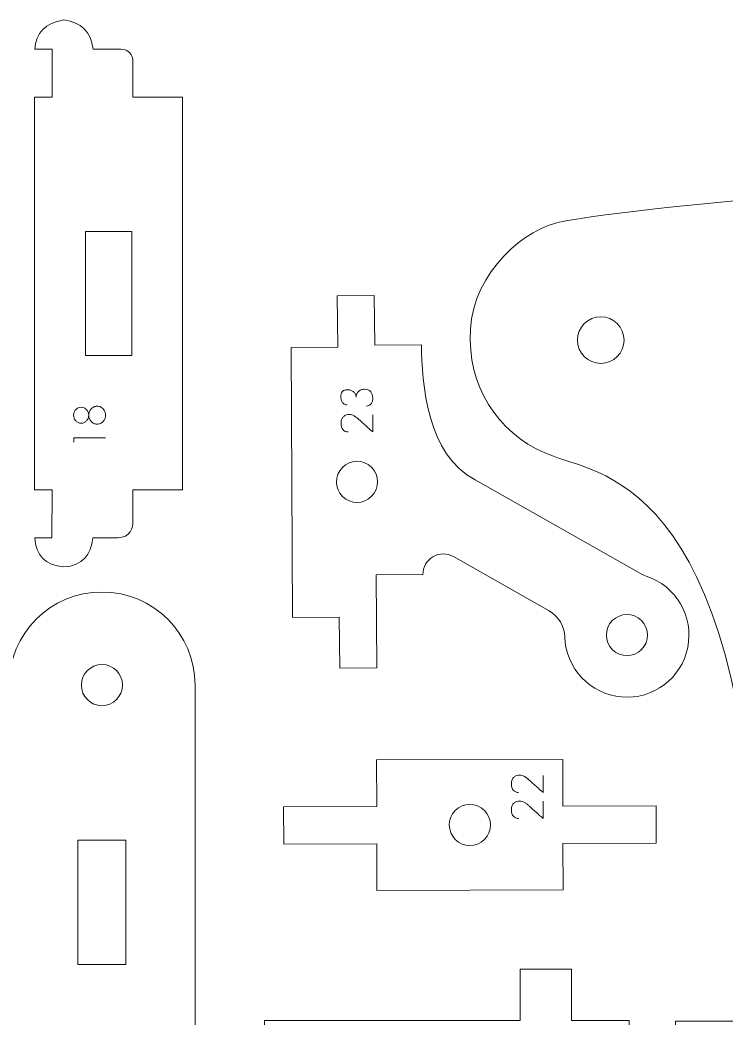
# Model space of a CAD drawing. Header units: millimetres. Extents: x 1 to 3601, y 1 to 1216.
# Drawn here: x 653 to 698.5, y 85.2 to 149.6 of the extents above; entities that cross this region are included whole.
import ezdxf

# ---------------------------------------------------------------- set-up
doc = ezdxf.new("R2010")
doc.units = ezdxf.units.MM
doc.layers.get('0').update_dxf_attribs({"lineweight": 5})
doc.layers.add('MARCATGE', color=1, linetype='Continuous', lineweight=5)
doc.layers.add('TALL 1', color=4, linetype='Continuous', lineweight=5)

msp = doc.modelspace()

# ---------------------------------------------------------------- linework, layer by layer
for points, knots in [([(660.317, 144.581), (660.317, 144.581), (663.522, 144.581), (663.522, 144.581), (663.522, 144.581), (663.522, 144.581), (663.522, 119.281), (663.522, 119.281), (663.522, 119.281), (663.522, 119.281), (660.317, 119.281), (660.317, 119.281), (660.317, 119.281), (660.317, 119.281), (660.317, 117.283), (660.317, 117.283), (660.317, 117.283), (660.343, 116.821), (660.141, 116.204), (659.342, 116.182), (659.342, 116.182), (659.342, 116.182), (657.745, 116.185), (657.745, 116.185), (657.745, 116.185), (657.63, 115.088), (657.081, 114.391), (655.866, 114.306), (655.866, 114.306), (654.653, 114.427), (654.066, 115.084), (653.991, 116.181), (653.991, 116.181), (653.991, 116.181), (655.1, 116.185), (655.1, 116.185), (655.1, 116.185), (655.1, 116.185), (655.111, 119.281), (655.111, 119.281), (655.111, 119.281), (655.111, 119.281), (653.985, 119.281), (653.985, 119.281), (653.985, 119.281), (653.985, 119.281), (653.985, 144.581), (653.985, 144.581), (653.985, 144.581), (653.985, 144.581), (655.111, 144.581), (655.111, 144.581), (655.111, 144.581), (655.111, 144.581), (655.111, 147.681), (655.111, 147.681), (655.111, 147.681), (655.111, 147.681), (653.991, 147.681), (653.991, 147.681), (653.991, 147.681), (654.082, 148.707), (654.644, 149.381), (655.868, 149.556), (655.868, 149.556), (656.997, 149.418), (657.616, 148.787), (657.746, 147.681), (657.746, 147.681), (657.746, 147.681), (659.545, 147.681), (659.545, 147.681), (659.545, 147.681), (660.037, 147.677), (660.343, 147.284), (660.317, 146.891), (660.317, 146.891), (660.317, 146.891), (660.317, 144.581), (660.317, 144.581)], [0, 0, 0, 0, 0.047619, 0.047619, 0.047619, 0.047619, 0.095238, 0.095238, 0.095238, 0.095238, 0.142857, 0.142857, 0.142857, 0.142857, 0.190476, 0.190476, 0.190476, 0.190476, 0.238095, 0.238095, 0.238095, 0.238095, 0.285714, 0.285714, 0.285714, 0.285714, 0.333333, 0.333333, 0.333333, 0.333333, 0.380952, 0.380952, 0.380952, 0.380952, 0.428571, 0.428571, 0.428571, 0.428571, 0.47619, 0.47619, 0.47619, 0.47619, 0.52381, 0.52381, 0.52381, 0.52381, 0.571429, 0.571429, 0.571429, 0.571429, 0.619048, 0.619048, 0.619048, 0.619048, 0.666667, 0.666667, 0.666667, 0.666667, 0.714286, 0.714286, 0.714286, 0.714286, 0.761905, 0.761905, 0.761905, 0.761905, 0.809524, 0.809524, 0.809524, 0.809524, 0.857143, 0.857143, 0.857143, 0.857143, 0.904762, 0.904762, 0.904762, 0.904762, 1, 1, 1, 1]), ([(705.466, 141.228), (705.466, 141.228), (705.466, 141.028), (705.466, 141.028), (705.466, 141.028), (705.466, 141.028), (705.466, 138.028), (705.466, 138.028), (705.466, 138.028), (705.466, 138.028), (700.566, 138.028), (700.566, 138.028), (700.566, 138.028), (689.786, 137.082), (687.452, 136.461), (687.541, 136.453), (687.541, 136.453), (685.077, 135.824), (681.866, 132.678), (682.062, 128.928), (682.062, 128.928), (682.062, 125.451), (684.308, 122.498), (687.428, 121.441), (687.428, 121.441), (690.61, 120.204), (700.294, 119.681), (700.698, 89.428), (700.698, 89.428), (700.698, 89.428), (700.698, 89.528), (700.698, 89.528), (700.698, 89.528), (700.698, 89.528), (707.766, 89.528), (707.766, 89.528), (707.766, 89.528), (707.766, 89.528), (707.766, 87.028), (707.766, 87.028), (707.766, 87.028), (707.766, 87.028), (714.266, 87.028), (714.266, 87.028), (714.266, 87.028), (714.266, 87.028), (714.266, 90.049), (714.266, 90.049), (714.266, 90.049), (714.266, 90.049), (716.666, 90.049), (716.666, 90.049), (716.666, 90.049), (716.666, 90.049), (716.666, 92.749), (716.666, 92.749), (716.666, 92.749), (716.666, 92.749), (714.266, 92.749), (714.266, 92.749), (714.266, 92.749), (714.266, 92.749), (714.266, 93.928), (714.266, 93.928), (714.266, 93.928), (714.266, 93.928), (716.666, 93.928), (716.666, 93.928), (716.666, 93.928), (716.666, 93.928), (716.666, 99.549), (716.666, 99.549), (716.666, 99.549), (716.666, 99.549), (714.266, 99.549), (714.266, 99.549), (714.266, 99.549), (714.266, 99.549), (714.266, 107.015), (714.266, 107.015), (714.266, 107.015), (714.266, 107.015), (714.266, 107.028), (714.266, 107.028), (714.266, 107.028), (714.266, 107.028), (710.566, 107.028), (710.566, 107.028), (710.566, 107.028), (710.566, 107.028), (710.566, 122.028), (710.566, 122.028), (710.566, 122.028), (710.566, 122.028), (714.266, 122.028), (714.266, 122.028), (714.266, 122.028), (714.266, 122.028), (714.266, 128.067), (714.266, 128.067), (714.266, 128.067), (714.266, 128.067), (716.666, 128.067), (716.666, 128.067), (716.666, 128.067), (716.666, 128.067), (716.666, 137.067), (716.666, 137.067), (716.666, 137.067), (716.666, 137.067), (714.266, 137.067), (714.266, 137.067), (714.266, 137.067), (714.266, 137.067), (714.266, 141.228), (714.266, 141.228), (714.266, 141.228), (714.266, 141.228), (705.466, 141.228), (705.466, 141.228)], [0, 0, 0, 0, 0.032258, 0.032258, 0.032258, 0.032258, 0.064516, 0.064516, 0.064516, 0.064516, 0.096774, 0.096774, 0.096774, 0.096774, 0.129032, 0.129032, 0.129032, 0.129032, 0.16129, 0.16129, 0.16129, 0.16129, 0.193548, 0.193548, 0.193548, 0.193548, 0.225806, 0.225806, 0.225806, 0.225806, 0.258065, 0.258065, 0.258065, 0.258065, 0.290323, 0.290323, 0.290323, 0.290323, 0.322581, 0.322581, 0.322581, 0.322581, 0.354839, 0.354839, 0.354839, 0.354839, 0.387097, 0.387097, 0.387097, 0.387097, 0.419355, 0.419355, 0.419355, 0.419355, 0.451613, 0.451613, 0.451613, 0.451613, 0.483871, 0.483871, 0.483871, 0.483871, 0.516129, 0.516129, 0.516129, 0.516129, 0.548387, 0.548387, 0.548387, 0.548387, 0.580645, 0.580645, 0.580645, 0.580645, 0.612903, 0.612903, 0.612903, 0.612903, 0.645161, 0.645161, 0.645161, 0.645161, 0.677419, 0.677419, 0.677419, 0.677419, 0.709677, 0.709677, 0.709677, 0.709677, 0.741935, 0.741935, 0.741935, 0.741935, 0.774194, 0.774194, 0.774194, 0.774194, 0.806452, 0.806452, 0.806452, 0.806452, 0.83871, 0.83871, 0.83871, 0.83871, 0.870968, 0.870968, 0.870968, 0.870968, 0.903226, 0.903226, 0.903226, 0.903226, 0.935484, 0.935484, 0.935484, 0.935484, 1, 1, 1, 1]), ([(670.603, 111.056), (670.603, 111.056), (670.603, 111.06), (670.603, 111.06), (670.603, 111.06), (670.603, 111.06), (673.603, 111.082), (673.603, 111.082), (673.603, 111.082), (673.603, 111.082), (673.606, 111.082), (673.606, 111.082), (673.606, 111.082), (673.606, 111.082), (673.647, 107.782), (673.647, 107.782), (673.647, 107.782), (673.647, 107.782), (676.047, 107.799), (676.047, 107.799), (676.047, 107.799), (676.047, 107.799), (676.003, 113.799), (676.003, 113.799), (676.003, 113.799), (676.003, 113.799), (679.003, 113.821), (679.003, 113.821), (679.003, 113.821), (679, 114.291), (679.247, 114.728), (679.653, 114.966), (679.653, 114.966), (680.059, 115.204), (680.561, 115.208), (680.97, 114.976), (680.97, 114.976), (680.97, 114.976), (687.143, 111.472), (687.143, 111.472), (687.143, 111.472), (687.75, 111.127), (688.133, 110.491), (688.155, 109.794), (688.155, 109.794), (688.217, 107.764), (689.791, 106.103), (691.815, 105.931), (691.815, 105.931), (693.839, 105.76), (695.67, 107.133), (696.073, 109.124), (696.073, 109.124), (696.476, 111.115), (695.323, 113.091), (693.392, 113.721), (693.392, 113.721), (693.264, 113.762), (693.141, 113.816), (693.024, 113.883), (693.024, 113.883), (693.024, 113.883), (682.376, 119.927), (682.376, 119.927), (682.376, 119.927), (679.282, 121.485), (678.933, 126.179), (678.915, 128.621), (678.915, 128.621), (678.915, 128.621), (675.915, 128.599), (675.915, 128.599), (675.915, 128.599), (675.915, 128.599), (675.871, 131.799), (675.871, 131.799), (675.871, 131.799), (675.871, 131.799), (673.472, 131.781), (673.472, 131.781), (673.472, 131.781), (673.472, 131.781), (673.515, 128.481), (673.515, 128.481), (673.515, 128.481), (673.515, 128.481), (670.516, 128.459), (670.516, 128.459), (670.516, 128.459), (670.516, 128.459), (670.603, 111.056), (670.603, 111.056)], [0, 0, 0, 0, 0.041667, 0.041667, 0.041667, 0.041667, 0.083333, 0.083333, 0.083333, 0.083333, 0.125, 0.125, 0.125, 0.125, 0.166667, 0.166667, 0.166667, 0.166667, 0.208333, 0.208333, 0.208333, 0.208333, 0.25, 0.25, 0.25, 0.25, 0.291667, 0.291667, 0.291667, 0.291667, 0.333333, 0.333333, 0.333333, 0.333333, 0.375, 0.375, 0.375, 0.375, 0.416667, 0.416667, 0.416667, 0.416667, 0.458333, 0.458333, 0.458333, 0.458333, 0.5, 0.5, 0.5, 0.5, 0.541667, 0.541667, 0.541667, 0.541667, 0.583333, 0.583333, 0.583333, 0.583333, 0.625, 0.625, 0.625, 0.625, 0.666667, 0.666667, 0.666667, 0.666667, 0.708333, 0.708333, 0.708333, 0.708333, 0.75, 0.75, 0.75, 0.75, 0.791667, 0.791667, 0.791667, 0.791667, 0.833333, 0.833333, 0.833333, 0.833333, 0.875, 0.875, 0.875, 0.875, 0.916667, 0.916667, 0.916667, 0.916667, 1, 1, 1, 1]), ([(657.47, 124.084), (657.47, 124.015), (657.457, 123.949), (657.432, 123.887), (657.432, 123.887), (657.406, 123.825), (657.371, 123.771), (657.327, 123.725), (657.327, 123.725), (657.283, 123.678), (657.232, 123.642), (657.173, 123.615), (657.173, 123.615), (657.115, 123.587), (657.052, 123.574), (656.984, 123.574), (656.984, 123.574), (656.917, 123.574), (656.853, 123.587), (656.794, 123.615), (656.794, 123.615), (656.735, 123.642), (656.683, 123.678), (656.639, 123.725), (656.639, 123.725), (656.594, 123.771), (656.56, 123.825), (656.534, 123.887), (656.534, 123.887), (656.509, 123.949), (656.496, 124.015), (656.496, 124.084), (656.496, 124.084), (656.496, 124.154), (656.509, 124.22), (656.534, 124.282), (656.534, 124.282), (656.56, 124.344), (656.594, 124.398), (656.639, 124.444), (656.639, 124.444), (656.683, 124.49), (656.735, 124.527), (656.794, 124.554), (656.794, 124.554), (656.853, 124.582), (656.917, 124.595), (656.984, 124.595), (656.984, 124.595), (657.052, 124.595), (657.115, 124.582), (657.173, 124.554), (657.173, 124.554), (657.232, 124.527), (657.283, 124.49), (657.327, 124.444), (657.327, 124.444), (657.371, 124.398), (657.406, 124.344), (657.432, 124.282), (657.432, 124.282), (657.457, 124.22), (657.47, 124.154), (657.47, 124.084)], [0, 0, 0, 0, 0.058824, 0.058824, 0.058824, 0.058824, 0.117647, 0.117647, 0.117647, 0.117647, 0.176471, 0.176471, 0.176471, 0.176471, 0.235294, 0.235294, 0.235294, 0.235294, 0.294118, 0.294118, 0.294118, 0.294118, 0.352941, 0.352941, 0.352941, 0.352941, 0.411765, 0.411765, 0.411765, 0.411765, 0.470588, 0.470588, 0.470588, 0.470588, 0.529412, 0.529412, 0.529412, 0.529412, 0.588235, 0.588235, 0.588235, 0.588235, 0.647059, 0.647059, 0.647059, 0.647059, 0.705882, 0.705882, 0.705882, 0.705882, 0.764706, 0.764706, 0.764706, 0.764706, 0.823529, 0.823529, 0.823529, 0.823529, 0.882353, 0.882353, 0.882353, 0.882353, 1, 1, 1, 1]), ([(658.553, 124.084), (658.553, 124.005), (658.539, 123.931), (658.511, 123.861), (658.511, 123.861), (658.483, 123.792), (658.444, 123.731), (658.394, 123.678), (658.394, 123.678), (658.344, 123.625), (658.286, 123.584), (658.22, 123.554), (658.22, 123.554), (658.155, 123.524), (658.085, 123.509), (658.012, 123.509), (658.012, 123.509), (657.938, 123.509), (657.869, 123.524), (657.803, 123.554), (657.803, 123.554), (657.737, 123.584), (657.68, 123.625), (657.631, 123.678), (657.631, 123.678), (657.582, 123.731), (657.543, 123.792), (657.513, 123.861), (657.513, 123.861), (657.484, 123.931), (657.47, 124.005), (657.47, 124.084), (657.47, 124.084), (657.47, 124.163), (657.484, 124.238), (657.513, 124.309), (657.513, 124.309), (657.543, 124.379), (657.582, 124.441), (657.631, 124.494), (657.631, 124.494), (657.68, 124.546), (657.737, 124.588), (657.803, 124.618), (657.803, 124.618), (657.869, 124.648), (657.938, 124.663), (658.012, 124.663), (658.012, 124.663), (658.085, 124.663), (658.155, 124.648), (658.22, 124.618), (658.22, 124.618), (658.286, 124.588), (658.344, 124.546), (658.394, 124.494), (658.394, 124.494), (658.444, 124.441), (658.483, 124.379), (658.511, 124.309), (658.511, 124.309), (658.539, 124.238), (658.553, 124.163), (658.553, 124.084)], [0, 0, 0, 0, 0.058824, 0.058824, 0.058824, 0.058824, 0.117647, 0.117647, 0.117647, 0.117647, 0.176471, 0.176471, 0.176471, 0.176471, 0.235294, 0.235294, 0.235294, 0.235294, 0.294118, 0.294118, 0.294118, 0.294118, 0.352941, 0.352941, 0.352941, 0.352941, 0.411765, 0.411765, 0.411765, 0.411765, 0.470588, 0.470588, 0.470588, 0.470588, 0.529412, 0.529412, 0.529412, 0.529412, 0.588235, 0.588235, 0.588235, 0.588235, 0.647059, 0.647059, 0.647059, 0.647059, 0.705882, 0.705882, 0.705882, 0.705882, 0.764706, 0.764706, 0.764706, 0.764706, 0.823529, 0.823529, 0.823529, 0.823529, 0.882353, 0.882353, 0.882353, 0.882353, 1, 1, 1, 1]), ([(662.321, 16.083), (662.321, 16.083), (662.321, 15.847), (662.321, 15.847), (662.321, 15.847), (662.321, 17.54), (662.751, 19.306), (663.571, 20.788), (663.571, 20.788), (663.571, 20.788), (663.593, 20.804), (663.593, 20.804), (663.593, 20.804), (665.208, 22.251), (666.224, 24.353), (666.224, 26.693), (666.224, 26.693), (666.224, 28.937), (665.488, 30.696), (664.333, 31.971), (664.333, 31.971), (664.333, 31.971), (664.321, 31.838), (664.321, 31.838), (664.321, 31.838), (664.321, 31.838), (664.321, 106.693), (664.321, 106.693), (664.321, 106.693), (664.321, 110.007), (661.634, 112.693), (658.321, 112.693), (658.321, 112.693), (655.007, 112.693), (652.321, 110.007), (652.321, 106.693), (652.321, 106.693), (652.321, 106.693), (652.321, 31.838), (652.321, 31.838), (652.321, 31.838), (652.321, 31.838), (652.296, 31.958), (652.296, 31.958), (652.296, 31.958), (651.148, 30.684), (650.417, 28.928), (650.417, 26.693), (650.417, 26.693), (650.417, 24.35), (651.436, 22.245), (653.056, 20.798), (653.056, 20.798), (653.056, 20.798), (653.071, 20.788), (653.071, 20.788), (653.071, 20.788), (653.891, 19.306), (654.321, 17.54), (654.321, 15.847), (654.321, 15.847), (654.321, 15.847), (654.321, 16.083), (654.321, 16.083), (654.321, 16.083), (654.321, 16.083), (654.321, 13.319), (654.321, 13.319), (654.321, 13.319), (654.321, 11.89), (655.083, 10.57), (656.321, 9.855), (656.321, 9.855), (657.558, 9.141), (659.083, 9.141), (660.321, 9.855), (660.321, 9.855), (661.558, 10.57), (662.321, 11.89), (662.321, 13.319), (662.321, 13.319), (662.321, 13.319), (662.321, 16.083), (662.321, 16.083)], [0, 0, 0, 0, 0.045455, 0.045455, 0.045455, 0.045455, 0.090909, 0.090909, 0.090909, 0.090909, 0.136364, 0.136364, 0.136364, 0.136364, 0.181818, 0.181818, 0.181818, 0.181818, 0.227273, 0.227273, 0.227273, 0.227273, 0.272727, 0.272727, 0.272727, 0.272727, 0.318182, 0.318182, 0.318182, 0.318182, 0.363636, 0.363636, 0.363636, 0.363636, 0.409091, 0.409091, 0.409091, 0.409091, 0.454545, 0.454545, 0.454545, 0.454545, 0.5, 0.5, 0.5, 0.5, 0.545455, 0.545455, 0.545455, 0.545455, 0.590909, 0.590909, 0.590909, 0.590909, 0.636364, 0.636364, 0.636364, 0.636364, 0.681818, 0.681818, 0.681818, 0.681818, 0.727273, 0.727273, 0.727273, 0.727273, 0.772727, 0.772727, 0.772727, 0.772727, 0.818182, 0.818182, 0.818182, 0.818182, 0.863636, 0.863636, 0.863636, 0.863636, 0.909091, 0.909091, 0.909091, 0.909091, 1, 1, 1, 1]), ([(688.034, 96.495), (688.034, 96.495), (694.034, 96.508), (694.034, 96.508), (694.034, 96.508), (694.034, 96.508), (694.028, 98.908), (694.028, 98.908), (694.028, 98.908), (694.028, 98.908), (688.028, 98.895), (688.028, 98.895), (688.028, 98.895), (688.028, 98.895), (688.022, 101.895), (688.022, 101.895), (688.022, 101.895), (688.022, 101.895), (676.022, 101.868), (676.022, 101.868), (676.022, 101.868), (676.022, 101.868), (676.028, 98.868), (676.028, 98.868), (676.028, 98.868), (676.028, 98.868), (670.028, 98.854), (670.028, 98.854), (670.028, 98.854), (670.028, 98.854), (670.034, 96.454), (670.034, 96.454), (670.034, 96.454), (670.034, 96.454), (676.034, 96.468), (676.034, 96.468), (676.034, 96.468), (676.034, 96.468), (676.041, 93.468), (676.041, 93.468), (676.041, 93.468), (676.041, 93.468), (688.04, 93.495), (688.04, 93.495), (688.04, 93.495), (688.04, 93.495), (688.034, 96.495), (688.034, 96.495)], [0, 0, 0, 0, 0.076923, 0.076923, 0.076923, 0.076923, 0.153846, 0.153846, 0.153846, 0.153846, 0.230769, 0.230769, 0.230769, 0.230769, 0.307692, 0.307692, 0.307692, 0.307692, 0.384615, 0.384615, 0.384615, 0.384615, 0.461538, 0.461538, 0.461538, 0.461538, 0.538462, 0.538462, 0.538462, 0.538462, 0.615385, 0.615385, 0.615385, 0.615385, 0.692308, 0.692308, 0.692308, 0.692308, 0.769231, 0.769231, 0.769231, 0.769231, 0.846154, 0.846154, 0.846154, 0.846154, 1, 1, 1, 1]), ([(685.283, 85.098), (685.283, 85.098), (685.279, 85.071), (685.279, 85.071), (685.279, 85.071), (685.279, 85.071), (668.792, 85.071), (668.792, 85.071), (668.792, 85.071), (668.792, 85.071), (668.792, 85.046), (668.792, 85.046), (668.792, 85.046), (668.792, 85.046), (668.792, 83.746), (668.792, 83.746), (668.792, 83.746), (668.792, 83.746), (665.792, 83.746), (665.792, 83.746), (665.792, 83.746), (665.792, 83.746), (665.792, 70.746), (665.792, 70.746), (665.792, 70.746), (665.792, 70.746), (668.792, 70.746), (668.792, 70.746), (668.792, 70.746), (668.792, 70.746), (668.792, 51.746), (668.792, 51.746), (668.792, 51.746), (668.792, 51.746), (665.792, 51.746), (665.792, 51.746), (665.792, 51.746), (665.792, 51.746), (665.792, 46.746), (665.792, 46.746), (665.792, 46.746), (665.792, 46.746), (668.792, 46.746), (668.792, 46.746), (668.792, 46.746), (668.792, 46.746), (668.792, 43.746), (668.792, 43.746), (668.792, 43.746), (668.792, 43.746), (665.792, 43.746), (665.792, 43.746), (665.792, 43.746), (665.792, 43.746), (665.792, 38.746), (665.792, 38.746), (665.792, 38.746), (665.792, 38.746), (668.792, 38.746), (668.792, 38.746), (668.792, 38.746), (668.792, 38.746), (668.792, 37.446), (668.792, 37.446), (668.792, 37.446), (668.792, 37.446), (692.292, 37.446), (692.292, 37.446), (692.292, 37.446), (692.292, 37.446), (692.292, 47.346), (692.292, 47.346), (692.292, 47.346), (692.292, 47.346), (695.292, 47.346), (695.292, 47.346), (695.292, 47.346), (695.292, 47.346), (695.292, 37.446), (695.292, 37.446), (695.292, 37.446), (695.292, 37.446), (714.492, 37.446), (714.492, 37.446), (714.492, 37.446), (714.492, 37.446), (714.492, 38.746), (714.492, 38.746), (714.492, 38.746), (714.492, 38.746), (717.492, 38.746), (717.492, 38.746), (717.492, 38.746), (717.492, 38.746), (717.492, 53.746), (717.492, 53.746), (717.492, 53.746), (717.492, 53.746), (714.492, 53.746), (714.492, 53.746), (714.492, 53.746), (714.492, 53.746), (714.492, 73.746), (714.492, 73.746), (714.492, 73.746), (714.492, 73.746), (717.492, 73.746), (717.492, 73.746), (717.492, 73.746), (717.492, 73.746), (717.492, 83.746), (717.492, 83.746), (717.492, 83.746), (717.492, 83.746), (714.492, 83.746), (714.492, 83.746), (714.492, 83.746), (714.492, 83.746), (714.492, 85.046), (714.492, 85.046), (714.492, 85.046), (714.492, 85.046), (695.292, 85.046), (695.292, 85.046), (695.292, 85.046), (695.292, 85.046), (695.292, 82.576), (695.292, 82.576), (695.292, 82.576), (695.292, 82.576), (692.292, 82.576), (692.292, 82.576), (692.292, 82.576), (692.292, 82.576), (692.292, 85.071), (692.292, 85.071), (692.292, 85.071), (692.292, 85.071), (688.579, 85.071), (688.579, 85.071), (688.579, 85.071), (688.579, 85.071), (688.583, 85.098), (688.583, 85.098), (688.583, 85.098), (688.583, 85.098), (688.583, 88.398), (688.583, 88.398), (688.583, 88.398), (688.583, 88.398), (685.283, 88.398), (685.283, 88.398), (685.283, 88.398), (685.283, 88.398), (685.283, 85.098), (685.283, 85.098)], [0, 0, 0, 0, 0.025, 0.025, 0.025, 0.025, 0.05, 0.05, 0.05, 0.05, 0.075, 0.075, 0.075, 0.075, 0.1, 0.1, 0.1, 0.1, 0.125, 0.125, 0.125, 0.125, 0.15, 0.15, 0.15, 0.15, 0.175, 0.175, 0.175, 0.175, 0.2, 0.2, 0.2, 0.2, 0.225, 0.225, 0.225, 0.225, 0.25, 0.25, 0.25, 0.25, 0.275, 0.275, 0.275, 0.275, 0.3, 0.3, 0.3, 0.3, 0.325, 0.325, 0.325, 0.325, 0.35, 0.35, 0.35, 0.35, 0.375, 0.375, 0.375, 0.375, 0.4, 0.4, 0.4, 0.4, 0.425, 0.425, 0.425, 0.425, 0.45, 0.45, 0.45, 0.45, 0.475, 0.475, 0.475, 0.475, 0.5, 0.5, 0.5, 0.5, 0.525, 0.525, 0.525, 0.525, 0.55, 0.55, 0.55, 0.55, 0.575, 0.575, 0.575, 0.575, 0.6, 0.6, 0.6, 0.6, 0.625, 0.625, 0.625, 0.625, 0.65, 0.65, 0.65, 0.65, 0.675, 0.675, 0.675, 0.675, 0.7, 0.7, 0.7, 0.7, 0.725, 0.725, 0.725, 0.725, 0.75, 0.75, 0.75, 0.75, 0.775, 0.775, 0.775, 0.775, 0.8, 0.8, 0.8, 0.8, 0.825, 0.825, 0.825, 0.825, 0.85, 0.85, 0.85, 0.85, 0.875, 0.875, 0.875, 0.875, 0.9, 0.9, 0.9, 0.9, 0.925, 0.925, 0.925, 0.925, 0.95, 0.95, 0.95, 0.95, 1, 1, 1, 1])]:
    msp.add_open_spline(points, degree=3, knots=knots)
at = {"layer": 'MARCATGE'}
for points, knots in [([(675.377, 124.676), (675.421, 124.682), (675.465, 124.695), (675.511, 124.714), (675.511, 124.714), (675.558, 124.734), (675.6, 124.763), (675.64, 124.801), (675.64, 124.801), (675.679, 124.838), (675.712, 124.888), (675.737, 124.949), (675.737, 124.949), (675.763, 125.01), (675.775, 125.086), (675.775, 125.176), (675.775, 125.176), (675.773, 125.356), (675.73, 125.499), (675.644, 125.602), (675.644, 125.602), (675.559, 125.705), (675.425, 125.757), (675.245, 125.757), (675.245, 125.757), (675.154, 125.757), (675.075, 125.743), (675.008, 125.713), (675.008, 125.713), (674.94, 125.684), (674.884, 125.646), (674.84, 125.598), (674.84, 125.598), (674.796, 125.55), (674.762, 125.496), (674.74, 125.437), (674.74, 125.437), (674.717, 125.378), (674.706, 125.318), (674.706, 125.258), (674.706, 125.258), (674.708, 125.318), (674.695, 125.376), (674.669, 125.431), (674.669, 125.431), (674.643, 125.487), (674.606, 125.536), (674.558, 125.579), (674.558, 125.579), (674.51, 125.623), (674.453, 125.658), (674.388, 125.684), (674.388, 125.684), (674.323, 125.71), (674.253, 125.723), (674.178, 125.723), (674.178, 125.723), (674.157, 125.723), (674.131, 125.723), (674.099, 125.722), (674.099, 125.722), (674.067, 125.721), (674.034, 125.716), (674, 125.708), (674, 125.708), (673.966, 125.699), (673.932, 125.686), (673.899, 125.668), (673.899, 125.668), (673.865, 125.65), (673.834, 125.625), (673.807, 125.592), (673.807, 125.592), (673.78, 125.559), (673.758, 125.517), (673.742, 125.465), (673.742, 125.465), (673.726, 125.413), (673.718, 125.351), (673.718, 125.277), (673.718, 125.277), (673.718, 125.165), (673.732, 125.075), (673.759, 125.008), (673.759, 125.008), (673.786, 124.941), (673.82, 124.889), (673.86, 124.853), (673.86, 124.853), (673.901, 124.816), (673.945, 124.791), (673.993, 124.777), (673.993, 124.777), (674.041, 124.762), (674.087, 124.753), (674.13, 124.747), (674.13, 124.747), (674.087, 124.753), (674.041, 124.762), (673.993, 124.777), (673.993, 124.777), (673.945, 124.791), (673.901, 124.816), (673.86, 124.853), (673.86, 124.853), (673.82, 124.889), (673.786, 124.941), (673.759, 125.008), (673.759, 125.008), (673.732, 125.075), (673.718, 125.165), (673.718, 125.277), (673.718, 125.277), (673.718, 125.351), (673.726, 125.413), (673.742, 125.465), (673.742, 125.465), (673.758, 125.517), (673.78, 125.559), (673.807, 125.592), (673.807, 125.592), (673.834, 125.625), (673.865, 125.65), (673.899, 125.668), (673.899, 125.668), (673.932, 125.686), (673.966, 125.699), (674, 125.708), (674, 125.708), (674.034, 125.716), (674.067, 125.721), (674.098, 125.722), (674.098, 125.722), (674.129, 125.723), (674.155, 125.723), (674.178, 125.723), (674.178, 125.723), (674.253, 125.723), (674.323, 125.71), (674.388, 125.684), (674.388, 125.684), (674.453, 125.658), (674.51, 125.623), (674.558, 125.579), (674.558, 125.579), (674.606, 125.536), (674.643, 125.487), (674.669, 125.431), (674.669, 125.431), (674.695, 125.376), (674.708, 125.318), (674.706, 125.258), (674.706, 125.258), (674.706, 125.318), (674.717, 125.378), (674.74, 125.437), (674.74, 125.437), (674.762, 125.496), (674.796, 125.55), (674.84, 125.598), (674.84, 125.598), (674.884, 125.646), (674.94, 125.684), (675.008, 125.713), (675.008, 125.713), (675.075, 125.743), (675.154, 125.757), (675.245, 125.757), (675.245, 125.757), (675.425, 125.757), (675.559, 125.705), (675.644, 125.602), (675.644, 125.602), (675.73, 125.499), (675.773, 125.356), (675.775, 125.176), (675.775, 125.176), (675.775, 125.086), (675.763, 125.01), (675.737, 124.949), (675.737, 124.949), (675.712, 124.888), (675.679, 124.838), (675.64, 124.801), (675.64, 124.801), (675.6, 124.763), (675.558, 124.734), (675.511, 124.714), (675.511, 124.714), (675.465, 124.695), (675.421, 124.682), (675.377, 124.676)], [0, 0, 0, 0, 0.020408, 0.020408, 0.020408, 0.020408, 0.040816, 0.040816, 0.040816, 0.040816, 0.061224, 0.061224, 0.061224, 0.061224, 0.081633, 0.081633, 0.081633, 0.081633, 0.102041, 0.102041, 0.102041, 0.102041, 0.122449, 0.122449, 0.122449, 0.122449, 0.142857, 0.142857, 0.142857, 0.142857, 0.163265, 0.163265, 0.163265, 0.163265, 0.183673, 0.183673, 0.183673, 0.183673, 0.204082, 0.204082, 0.204082, 0.204082, 0.22449, 0.22449, 0.22449, 0.22449, 0.244898, 0.244898, 0.244898, 0.244898, 0.265306, 0.265306, 0.265306, 0.265306, 0.285714, 0.285714, 0.285714, 0.285714, 0.306122, 0.306122, 0.306122, 0.306122, 0.326531, 0.326531, 0.326531, 0.326531, 0.346939, 0.346939, 0.346939, 0.346939, 0.367347, 0.367347, 0.367347, 0.367347, 0.387755, 0.387755, 0.387755, 0.387755, 0.408163, 0.408163, 0.408163, 0.408163, 0.428571, 0.428571, 0.428571, 0.428571, 0.44898, 0.44898, 0.44898, 0.44898, 0.469388, 0.469388, 0.469388, 0.469388, 0.489796, 0.489796, 0.489796, 0.489796, 0.510204, 0.510204, 0.510204, 0.510204, 0.530612, 0.530612, 0.530612, 0.530612, 0.55102, 0.55102, 0.55102, 0.55102, 0.571429, 0.571429, 0.571429, 0.571429, 0.591837, 0.591837, 0.591837, 0.591837, 0.612245, 0.612245, 0.612245, 0.612245, 0.632653, 0.632653, 0.632653, 0.632653, 0.653061, 0.653061, 0.653061, 0.653061, 0.673469, 0.673469, 0.673469, 0.673469, 0.693878, 0.693878, 0.693878, 0.693878, 0.714286, 0.714286, 0.714286, 0.714286, 0.734694, 0.734694, 0.734694, 0.734694, 0.755102, 0.755102, 0.755102, 0.755102, 0.77551, 0.77551, 0.77551, 0.77551, 0.795918, 0.795918, 0.795918, 0.795918, 0.816327, 0.816327, 0.816327, 0.816327, 0.836735, 0.836735, 0.836735, 0.836735, 0.857143, 0.857143, 0.857143, 0.857143, 0.877551, 0.877551, 0.877551, 0.877551, 0.897959, 0.897959, 0.897959, 0.897959, 0.918367, 0.918367, 0.918367, 0.918367, 0.938776, 0.938776, 0.938776, 0.938776, 0.959184, 0.959184, 0.959184, 0.959184, 1, 1, 1, 1]), ([(657.47, 124.084), (657.47, 124.015), (657.457, 123.949), (657.432, 123.887), (657.432, 123.887), (657.406, 123.825), (657.371, 123.771), (657.327, 123.725), (657.327, 123.725), (657.283, 123.678), (657.232, 123.642), (657.173, 123.615), (657.173, 123.615), (657.115, 123.587), (657.052, 123.574), (656.984, 123.574), (656.984, 123.574), (656.917, 123.574), (656.853, 123.587), (656.794, 123.615), (656.794, 123.615), (656.735, 123.642), (656.683, 123.678), (656.639, 123.725), (656.639, 123.725), (656.594, 123.771), (656.56, 123.825), (656.534, 123.887), (656.534, 123.887), (656.509, 123.949), (656.496, 124.015), (656.496, 124.084), (656.496, 124.084), (656.496, 124.154), (656.509, 124.22), (656.534, 124.282), (656.534, 124.282), (656.56, 124.344), (656.594, 124.398), (656.639, 124.444), (656.639, 124.444), (656.683, 124.49), (656.735, 124.527), (656.794, 124.554), (656.794, 124.554), (656.853, 124.582), (656.917, 124.595), (656.984, 124.595), (656.984, 124.595), (657.052, 124.595), (657.115, 124.582), (657.173, 124.554), (657.173, 124.554), (657.232, 124.527), (657.283, 124.49), (657.327, 124.444), (657.327, 124.444), (657.371, 124.398), (657.406, 124.344), (657.432, 124.282), (657.432, 124.282), (657.457, 124.22), (657.47, 124.154), (657.47, 124.084)], [0, 0, 0, 0, 0.058824, 0.058824, 0.058824, 0.058824, 0.117647, 0.117647, 0.117647, 0.117647, 0.176471, 0.176471, 0.176471, 0.176471, 0.235294, 0.235294, 0.235294, 0.235294, 0.294118, 0.294118, 0.294118, 0.294118, 0.352941, 0.352941, 0.352941, 0.352941, 0.411765, 0.411765, 0.411765, 0.411765, 0.470588, 0.470588, 0.470588, 0.470588, 0.529412, 0.529412, 0.529412, 0.529412, 0.588235, 0.588235, 0.588235, 0.588235, 0.647059, 0.647059, 0.647059, 0.647059, 0.705882, 0.705882, 0.705882, 0.705882, 0.764706, 0.764706, 0.764706, 0.764706, 0.823529, 0.823529, 0.823529, 0.823529, 0.882353, 0.882353, 0.882353, 0.882353, 1, 1, 1, 1]), ([(658.553, 124.084), (658.553, 124.005), (658.539, 123.931), (658.511, 123.861), (658.511, 123.861), (658.483, 123.792), (658.444, 123.731), (658.394, 123.678), (658.394, 123.678), (658.344, 123.625), (658.286, 123.584), (658.22, 123.554), (658.22, 123.554), (658.155, 123.524), (658.085, 123.509), (658.012, 123.509), (658.012, 123.509), (657.938, 123.509), (657.869, 123.524), (657.803, 123.554), (657.803, 123.554), (657.737, 123.584), (657.68, 123.625), (657.631, 123.678), (657.631, 123.678), (657.582, 123.731), (657.543, 123.792), (657.513, 123.861), (657.513, 123.861), (657.484, 123.931), (657.47, 124.005), (657.47, 124.084), (657.47, 124.084), (657.47, 124.163), (657.484, 124.238), (657.513, 124.309), (657.513, 124.309), (657.543, 124.379), (657.582, 124.441), (657.631, 124.494), (657.631, 124.494), (657.68, 124.546), (657.737, 124.588), (657.803, 124.618), (657.803, 124.618), (657.869, 124.648), (657.938, 124.663), (658.012, 124.663), (658.012, 124.663), (658.085, 124.663), (658.155, 124.648), (658.22, 124.618), (658.22, 124.618), (658.286, 124.588), (658.344, 124.546), (658.394, 124.494), (658.394, 124.494), (658.444, 124.441), (658.483, 124.379), (658.511, 124.309), (658.511, 124.309), (658.539, 124.238), (658.553, 124.163), (658.553, 124.084)], [0, 0, 0, 0, 0.058824, 0.058824, 0.058824, 0.058824, 0.117647, 0.117647, 0.117647, 0.117647, 0.176471, 0.176471, 0.176471, 0.176471, 0.235294, 0.235294, 0.235294, 0.235294, 0.294118, 0.294118, 0.294118, 0.294118, 0.352941, 0.352941, 0.352941, 0.352941, 0.411765, 0.411765, 0.411765, 0.411765, 0.470588, 0.470588, 0.470588, 0.470588, 0.529412, 0.529412, 0.529412, 0.529412, 0.588235, 0.588235, 0.588235, 0.588235, 0.647059, 0.647059, 0.647059, 0.647059, 0.705882, 0.705882, 0.705882, 0.705882, 0.764706, 0.764706, 0.764706, 0.764706, 0.823529, 0.823529, 0.823529, 0.823529, 0.882353, 0.882353, 0.882353, 0.882353, 1, 1, 1, 1]), ([(675.775, 123.006), (675.587, 123.175), (675.417, 123.328), (675.265, 123.466), (675.265, 123.466), (675.201, 123.524), (675.137, 123.582), (675.073, 123.639), (675.073, 123.639), (675.009, 123.697), (674.95, 123.748), (674.898, 123.794), (674.898, 123.794), (674.845, 123.841), (674.8, 123.879), (674.764, 123.91), (674.764, 123.91), (674.727, 123.941), (674.704, 123.96), (674.694, 123.965), (674.694, 123.965), (674.676, 123.976), (674.654, 123.992), (674.628, 124.01), (674.628, 124.01), (674.603, 124.029), (674.573, 124.047), (674.538, 124.065), (674.538, 124.065), (674.503, 124.083), (674.462, 124.099), (674.415, 124.112), (674.415, 124.112), (674.368, 124.125), (674.313, 124.132), (674.251, 124.132), (674.251, 124.132), (674.189, 124.132), (674.127, 124.121), (674.065, 124.101), (674.065, 124.101), (674.003, 124.08), (673.947, 124.048), (673.897, 124.005), (673.897, 124.005), (673.847, 123.961), (673.807, 123.905), (673.776, 123.837), (673.776, 123.837), (673.745, 123.768), (673.729, 123.685), (673.729, 123.587), (673.729, 123.587), (673.731, 123.389), (673.774, 123.244), (673.859, 123.151), (673.859, 123.151), (673.944, 123.058), (674.056, 123.011), (674.195, 123.011), (674.195, 123.011), (674.056, 123.011), (673.944, 123.058), (673.859, 123.151), (673.859, 123.151), (673.774, 123.244), (673.731, 123.389), (673.729, 123.587), (673.729, 123.587), (673.729, 123.685), (673.745, 123.768), (673.776, 123.837), (673.776, 123.837), (673.807, 123.905), (673.847, 123.961), (673.897, 124.005), (673.897, 124.005), (673.947, 124.048), (674.003, 124.08), (674.065, 124.101), (674.065, 124.101), (674.127, 124.121), (674.189, 124.132), (674.251, 124.132), (674.251, 124.132), (674.313, 124.132), (674.368, 124.125), (674.415, 124.112), (674.415, 124.112), (674.462, 124.099), (674.503, 124.083), (674.538, 124.065), (674.538, 124.065), (674.573, 124.047), (674.603, 124.029), (674.628, 124.01), (674.628, 124.01), (674.654, 123.992), (674.676, 123.976), (674.694, 123.965), (674.694, 123.965), (674.704, 123.96), (674.727, 123.941), (674.764, 123.91), (674.764, 123.91), (674.8, 123.879), (674.845, 123.841), (674.898, 123.794), (674.898, 123.794), (674.95, 123.748), (675.009, 123.697), (675.073, 123.639), (675.073, 123.639), (675.137, 123.582), (675.201, 123.524), (675.265, 123.466), (675.265, 123.466), (675.417, 123.328), (675.587, 123.175), (675.775, 123.006), (675.775, 123.006), (675.775, 123.006), (675.775, 124.118), (675.775, 124.118), (675.775, 124.118), (675.775, 124.118), (675.775, 123.006), (675.775, 123.006)], [0, 0, 0, 0, 0.030303, 0.030303, 0.030303, 0.030303, 0.060606, 0.060606, 0.060606, 0.060606, 0.090909, 0.090909, 0.090909, 0.090909, 0.121212, 0.121212, 0.121212, 0.121212, 0.151515, 0.151515, 0.151515, 0.151515, 0.181818, 0.181818, 0.181818, 0.181818, 0.212121, 0.212121, 0.212121, 0.212121, 0.242424, 0.242424, 0.242424, 0.242424, 0.272727, 0.272727, 0.272727, 0.272727, 0.30303, 0.30303, 0.30303, 0.30303, 0.333333, 0.333333, 0.333333, 0.333333, 0.363636, 0.363636, 0.363636, 0.363636, 0.393939, 0.393939, 0.393939, 0.393939, 0.424242, 0.424242, 0.424242, 0.424242, 0.454545, 0.454545, 0.454545, 0.454545, 0.484848, 0.484848, 0.484848, 0.484848, 0.515152, 0.515152, 0.515152, 0.515152, 0.545455, 0.545455, 0.545455, 0.545455, 0.575758, 0.575758, 0.575758, 0.575758, 0.606061, 0.606061, 0.606061, 0.606061, 0.636364, 0.636364, 0.636364, 0.636364, 0.666667, 0.666667, 0.666667, 0.666667, 0.69697, 0.69697, 0.69697, 0.69697, 0.727273, 0.727273, 0.727273, 0.727273, 0.757576, 0.757576, 0.757576, 0.757576, 0.787879, 0.787879, 0.787879, 0.787879, 0.818182, 0.818182, 0.818182, 0.818182, 0.848485, 0.848485, 0.848485, 0.848485, 0.878788, 0.878788, 0.878788, 0.878788, 0.909091, 0.909091, 0.909091, 0.909091, 0.939394, 0.939394, 0.939394, 0.939394, 1, 1, 1, 1]), ([(656.521, 122.639), (656.521, 122.639), (656.521, 122.349), (656.521, 122.349), (656.521, 122.349), (656.521, 122.349), (656.521, 122.639), (656.521, 122.639), (656.521, 122.639), (656.521, 122.639), (658.553, 122.639), (658.553, 122.639), (658.553, 122.639), (658.553, 122.639), (656.521, 122.639), (656.521, 122.639)], [0, 0, 0, 0, 0.2, 0.2, 0.2, 0.2, 0.4, 0.4, 0.4, 0.4, 0.6, 0.6, 0.6, 0.6, 1, 1, 1, 1]), ([(686.756, 99.766), (686.568, 99.935), (686.397, 100.088), (686.245, 100.226), (686.245, 100.226), (686.181, 100.284), (686.117, 100.342), (686.053, 100.399), (686.053, 100.399), (685.989, 100.457), (685.931, 100.508), (685.878, 100.554), (685.878, 100.554), (685.825, 100.6), (685.781, 100.639), (685.744, 100.67), (685.744, 100.67), (685.707, 100.701), (685.684, 100.719), (685.675, 100.725), (685.675, 100.725), (685.656, 100.736), (685.634, 100.751), (685.608, 100.77), (685.608, 100.77), (685.583, 100.789), (685.553, 100.807), (685.518, 100.825), (685.518, 100.825), (685.483, 100.843), (685.442, 100.859), (685.395, 100.872), (685.395, 100.872), (685.348, 100.885), (685.294, 100.892), (685.232, 100.892), (685.232, 100.892), (685.17, 100.892), (685.107, 100.881), (685.045, 100.861), (685.045, 100.861), (684.983, 100.84), (684.927, 100.808), (684.877, 100.765), (684.877, 100.765), (684.828, 100.721), (684.787, 100.665), (684.756, 100.597), (684.756, 100.597), (684.725, 100.528), (684.71, 100.445), (684.71, 100.347), (684.71, 100.347), (684.711, 100.149), (684.755, 100.004), (684.839, 99.911), (684.839, 99.911), (684.924, 99.818), (685.036, 99.771), (685.175, 99.771), (685.175, 99.771), (685.036, 99.771), (684.924, 99.818), (684.839, 99.911), (684.839, 99.911), (684.755, 100.004), (684.711, 100.149), (684.71, 100.347), (684.71, 100.347), (684.71, 100.445), (684.725, 100.528), (684.756, 100.597), (684.756, 100.597), (684.787, 100.665), (684.828, 100.721), (684.877, 100.765), (684.877, 100.765), (684.927, 100.808), (684.983, 100.84), (685.045, 100.861), (685.045, 100.861), (685.107, 100.881), (685.17, 100.892), (685.232, 100.892), (685.232, 100.892), (685.294, 100.892), (685.348, 100.885), (685.395, 100.872), (685.395, 100.872), (685.442, 100.859), (685.483, 100.843), (685.518, 100.825), (685.518, 100.825), (685.553, 100.807), (685.583, 100.789), (685.608, 100.77), (685.608, 100.77), (685.634, 100.751), (685.656, 100.736), (685.675, 100.725), (685.675, 100.725), (685.684, 100.719), (685.707, 100.701), (685.744, 100.67), (685.744, 100.67), (685.781, 100.639), (685.825, 100.6), (685.878, 100.554), (685.878, 100.554), (685.931, 100.508), (685.989, 100.457), (686.053, 100.399), (686.053, 100.399), (686.117, 100.342), (686.181, 100.284), (686.245, 100.226), (686.245, 100.226), (686.397, 100.088), (686.568, 99.935), (686.756, 99.766), (686.756, 99.766), (686.756, 99.766), (686.756, 100.877), (686.756, 100.877), (686.756, 100.877), (686.756, 100.877), (686.756, 99.766), (686.756, 99.766)], [0, 0, 0, 0, 0.030303, 0.030303, 0.030303, 0.030303, 0.060606, 0.060606, 0.060606, 0.060606, 0.090909, 0.090909, 0.090909, 0.090909, 0.121212, 0.121212, 0.121212, 0.121212, 0.151515, 0.151515, 0.151515, 0.151515, 0.181818, 0.181818, 0.181818, 0.181818, 0.212121, 0.212121, 0.212121, 0.212121, 0.242424, 0.242424, 0.242424, 0.242424, 0.272727, 0.272727, 0.272727, 0.272727, 0.30303, 0.30303, 0.30303, 0.30303, 0.333333, 0.333333, 0.333333, 0.333333, 0.363636, 0.363636, 0.363636, 0.363636, 0.393939, 0.393939, 0.393939, 0.393939, 0.424242, 0.424242, 0.424242, 0.424242, 0.454545, 0.454545, 0.454545, 0.454545, 0.484848, 0.484848, 0.484848, 0.484848, 0.515152, 0.515152, 0.515152, 0.515152, 0.545455, 0.545455, 0.545455, 0.545455, 0.575758, 0.575758, 0.575758, 0.575758, 0.606061, 0.606061, 0.606061, 0.606061, 0.636364, 0.636364, 0.636364, 0.636364, 0.666667, 0.666667, 0.666667, 0.666667, 0.69697, 0.69697, 0.69697, 0.69697, 0.727273, 0.727273, 0.727273, 0.727273, 0.757576, 0.757576, 0.757576, 0.757576, 0.787879, 0.787879, 0.787879, 0.787879, 0.818182, 0.818182, 0.818182, 0.818182, 0.848485, 0.848485, 0.848485, 0.848485, 0.878788, 0.878788, 0.878788, 0.878788, 0.909091, 0.909091, 0.909091, 0.909091, 0.939394, 0.939394, 0.939394, 0.939394, 1, 1, 1, 1]), ([(686.756, 98.095), (686.568, 98.264), (686.397, 98.418), (686.245, 98.555), (686.245, 98.555), (686.181, 98.613), (686.117, 98.671), (686.053, 98.728), (686.053, 98.728), (685.989, 98.786), (685.931, 98.838), (685.878, 98.884), (685.878, 98.884), (685.825, 98.93), (685.781, 98.968), (685.744, 98.999), (685.744, 98.999), (685.707, 99.03), (685.684, 99.049), (685.675, 99.054), (685.675, 99.054), (685.656, 99.066), (685.634, 99.081), (685.608, 99.1), (685.608, 99.1), (685.583, 99.118), (685.553, 99.137), (685.518, 99.155), (685.518, 99.155), (685.483, 99.172), (685.442, 99.188), (685.395, 99.201), (685.395, 99.201), (685.348, 99.214), (685.294, 99.221), (685.232, 99.221), (685.232, 99.221), (685.17, 99.221), (685.107, 99.211), (685.045, 99.19), (685.045, 99.19), (684.983, 99.169), (684.927, 99.137), (684.877, 99.094), (684.877, 99.094), (684.828, 99.051), (684.787, 98.995), (684.756, 98.926), (684.756, 98.926), (684.725, 98.857), (684.71, 98.774), (684.71, 98.676), (684.71, 98.676), (684.711, 98.479), (684.755, 98.333), (684.839, 98.24), (684.839, 98.24), (684.924, 98.147), (685.036, 98.1), (685.175, 98.1), (685.175, 98.1), (685.036, 98.1), (684.924, 98.147), (684.839, 98.24), (684.839, 98.24), (684.755, 98.333), (684.711, 98.479), (684.71, 98.676), (684.71, 98.676), (684.71, 98.774), (684.725, 98.857), (684.756, 98.926), (684.756, 98.926), (684.787, 98.995), (684.828, 99.051), (684.877, 99.094), (684.877, 99.094), (684.927, 99.137), (684.983, 99.169), (685.045, 99.19), (685.045, 99.19), (685.107, 99.211), (685.17, 99.221), (685.232, 99.221), (685.232, 99.221), (685.294, 99.221), (685.348, 99.214), (685.395, 99.201), (685.395, 99.201), (685.442, 99.188), (685.483, 99.172), (685.518, 99.155), (685.518, 99.155), (685.553, 99.137), (685.583, 99.118), (685.608, 99.1), (685.608, 99.1), (685.634, 99.081), (685.656, 99.066), (685.675, 99.054), (685.675, 99.054), (685.684, 99.049), (685.707, 99.03), (685.744, 98.999), (685.744, 98.999), (685.781, 98.968), (685.825, 98.93), (685.878, 98.884), (685.878, 98.884), (685.931, 98.838), (685.989, 98.786), (686.053, 98.728), (686.053, 98.728), (686.117, 98.671), (686.181, 98.613), (686.245, 98.555), (686.245, 98.555), (686.397, 98.418), (686.568, 98.264), (686.756, 98.095), (686.756, 98.095), (686.756, 98.095), (686.756, 99.207), (686.756, 99.207), (686.756, 99.207), (686.756, 99.207), (686.756, 98.095), (686.756, 98.095)], [0, 0, 0, 0, 0.030303, 0.030303, 0.030303, 0.030303, 0.060606, 0.060606, 0.060606, 0.060606, 0.090909, 0.090909, 0.090909, 0.090909, 0.121212, 0.121212, 0.121212, 0.121212, 0.151515, 0.151515, 0.151515, 0.151515, 0.181818, 0.181818, 0.181818, 0.181818, 0.212121, 0.212121, 0.212121, 0.212121, 0.242424, 0.242424, 0.242424, 0.242424, 0.272727, 0.272727, 0.272727, 0.272727, 0.30303, 0.30303, 0.30303, 0.30303, 0.333333, 0.333333, 0.333333, 0.333333, 0.363636, 0.363636, 0.363636, 0.363636, 0.393939, 0.393939, 0.393939, 0.393939, 0.424242, 0.424242, 0.424242, 0.424242, 0.454545, 0.454545, 0.454545, 0.454545, 0.484848, 0.484848, 0.484848, 0.484848, 0.515152, 0.515152, 0.515152, 0.515152, 0.545455, 0.545455, 0.545455, 0.545455, 0.575758, 0.575758, 0.575758, 0.575758, 0.606061, 0.606061, 0.606061, 0.606061, 0.636364, 0.636364, 0.636364, 0.636364, 0.666667, 0.666667, 0.666667, 0.666667, 0.69697, 0.69697, 0.69697, 0.69697, 0.727273, 0.727273, 0.727273, 0.727273, 0.757576, 0.757576, 0.757576, 0.757576, 0.787879, 0.787879, 0.787879, 0.787879, 0.818182, 0.818182, 0.818182, 0.818182, 0.848485, 0.848485, 0.848485, 0.848485, 0.878788, 0.878788, 0.878788, 0.878788, 0.909091, 0.909091, 0.909091, 0.909091, 0.939394, 0.939394, 0.939394, 0.939394, 1, 1, 1, 1])]:
    msp.add_open_spline(points, degree=3, knots=knots, dxfattribs=at)
at = {"layer": 'TALL 1'}
for points, knots in [([(657.254, 135.931), (657.254, 135.931), (660.254, 135.931), (660.254, 135.931), (660.254, 135.931), (660.254, 135.931), (660.254, 127.931), (660.254, 127.931), (660.254, 127.931), (660.254, 127.931), (657.254, 127.931), (657.254, 127.931), (657.254, 127.931), (657.254, 127.931), (657.254, 135.931), (657.254, 135.931)], [0, 0, 0, 0, 0.2, 0.2, 0.2, 0.2, 0.4, 0.4, 0.4, 0.4, 0.6, 0.6, 0.6, 0.6, 1, 1, 1, 1]), ([(690.466, 130.428), (689.638, 130.428), (688.966, 129.756), (688.966, 128.928), (688.966, 128.928), (688.966, 128.1), (689.638, 127.428), (690.466, 127.428), (690.466, 127.428), (691.294, 127.428), (691.966, 128.1), (691.966, 128.928), (691.966, 128.928), (691.966, 129.756), (691.294, 130.428), (690.466, 130.428)], [0, 0, 0, 0, 0.2, 0.2, 0.2, 0.2, 0.4, 0.4, 0.4, 0.4, 0.6, 0.6, 0.6, 0.6, 1, 1, 1, 1]), ([(675.689, 120.734), (675.168, 121.248), (674.329, 121.241), (673.816, 120.72), (673.816, 120.72), (673.302, 120.199), (673.308, 119.36), (673.829, 118.846), (673.829, 118.846), (674.351, 118.333), (675.19, 118.339), (675.703, 118.86), (675.703, 118.86), (676.217, 119.381), (676.211, 120.22), (675.689, 120.734)], [0, 0, 0, 0, 0.2, 0.2, 0.2, 0.2, 0.4, 0.4, 0.4, 0.4, 0.6, 0.6, 0.6, 0.6, 1, 1, 1, 1]), ([(693.083, 110.861), (692.561, 111.375), (691.723, 111.368), (691.209, 110.847), (691.209, 110.847), (690.695, 110.326), (690.701, 109.487), (691.223, 108.974), (691.223, 108.974), (691.744, 108.46), (692.583, 108.466), (693.096, 108.987), (693.096, 108.987), (693.61, 109.508), (693.604, 110.347), (693.083, 110.861)], [0, 0, 0, 0, 0.2, 0.2, 0.2, 0.2, 0.4, 0.4, 0.4, 0.4, 0.6, 0.6, 0.6, 0.6, 1, 1, 1, 1]), ([(658.321, 108.018), (657.589, 108.018), (656.996, 107.425), (656.996, 106.693), (656.996, 106.693), (656.996, 105.961), (657.589, 105.368), (658.321, 105.368), (658.321, 105.368), (659.052, 105.368), (659.646, 105.961), (659.646, 106.693), (659.646, 106.693), (659.646, 107.425), (659.052, 108.018), (658.321, 108.018)], [0, 0, 0, 0, 0.2, 0.2, 0.2, 0.2, 0.4, 0.4, 0.4, 0.4, 0.6, 0.6, 0.6, 0.6, 1, 1, 1, 1]), ([(681.092, 98.616), (680.576, 98.097), (680.578, 97.258), (681.096, 96.742), (681.096, 96.742), (681.615, 96.226), (682.454, 96.228), (682.97, 96.746), (682.97, 96.746), (683.486, 97.265), (683.484, 98.104), (682.966, 98.62), (682.966, 98.62), (682.447, 99.137), (681.608, 99.135), (681.092, 98.616)], [0, 0, 0, 0, 0.2, 0.2, 0.2, 0.2, 0.4, 0.4, 0.4, 0.4, 0.6, 0.6, 0.6, 0.6, 1, 1, 1, 1]), ([(656.821, 96.693), (656.821, 96.693), (656.771, 96.693), (656.771, 96.693), (656.771, 96.693), (656.771, 96.693), (656.771, 88.693), (656.771, 88.693), (656.771, 88.693), (656.771, 88.693), (656.821, 88.693), (656.821, 88.693), (656.821, 88.693), (656.821, 88.693), (659.821, 88.693), (659.821, 88.693), (659.821, 88.693), (659.821, 88.693), (659.871, 88.693), (659.871, 88.693), (659.871, 88.693), (659.871, 88.693), (659.871, 96.693), (659.871, 96.693), (659.871, 96.693), (659.871, 96.693), (659.821, 96.693), (659.821, 96.693), (659.821, 96.693), (659.821, 96.693), (656.821, 96.693), (656.821, 96.693)], [0, 0, 0, 0, 0.111111, 0.111111, 0.111111, 0.111111, 0.222222, 0.222222, 0.222222, 0.222222, 0.333333, 0.333333, 0.333333, 0.333333, 0.444444, 0.444444, 0.444444, 0.444444, 0.555556, 0.555556, 0.555556, 0.555556, 0.666667, 0.666667, 0.666667, 0.666667, 0.777778, 0.777778, 0.777778, 0.777778, 1, 1, 1, 1])]:
    msp.add_open_spline(points, degree=3, knots=knots, dxfattribs=at)

doc.saveas('drawing.dxf')
